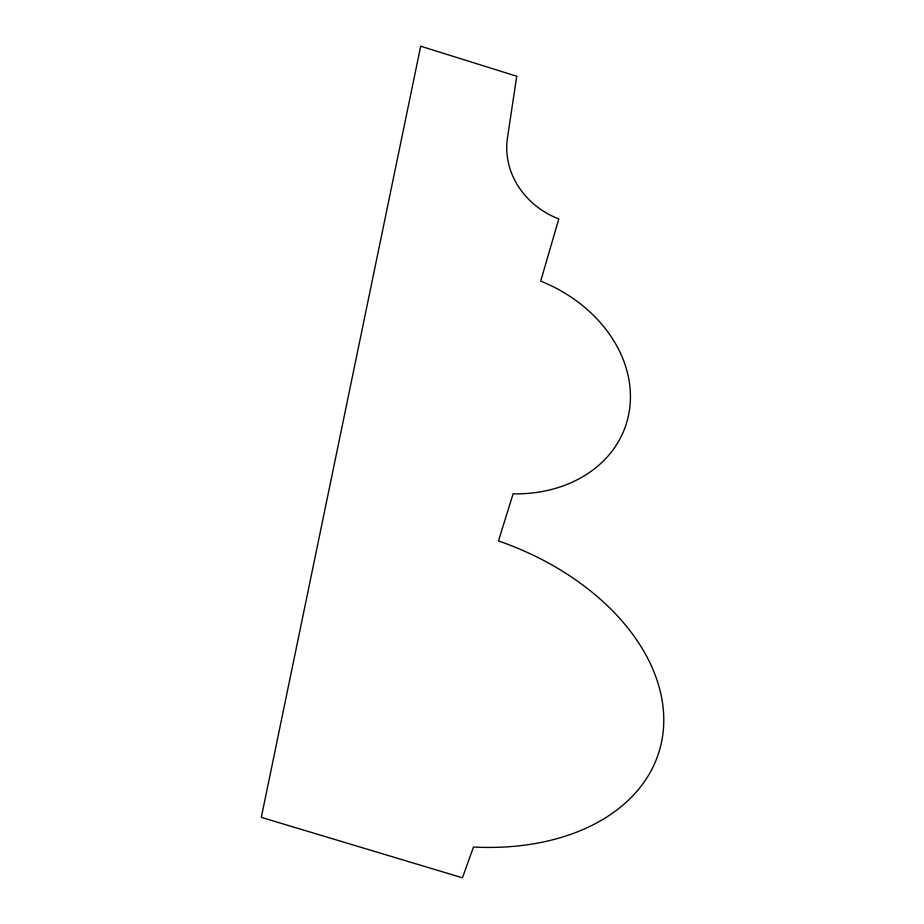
<?xml version="1.0" encoding="UTF-8"?>
<svg xmlns="http://www.w3.org/2000/svg" width="924" height="924" viewBox="0 0 924 924"><rect width="100%" height="100%" fill="white"/><g stroke="black" fill="none" stroke-linecap="round" stroke-linejoin="round"><path stroke-width="1.39" d="M516.735 76.242L507.449 137.953A78.124 70.963 21.8 0 0 558.812 218.919L540.702 281.104A135.181 109.124 19.5 0 1 629.683 408.443A135.181 109.124 19.5 0 1 513.097 493.855L498.475 540.933A227.627 154.862 16.9 0 1 663.42 728.944A227.627 154.862 16.9 0 1 473.492 847.019L462.427 877.8L261.307 817.382L420.686 46.2L516.735 76.242"/></g></svg>
